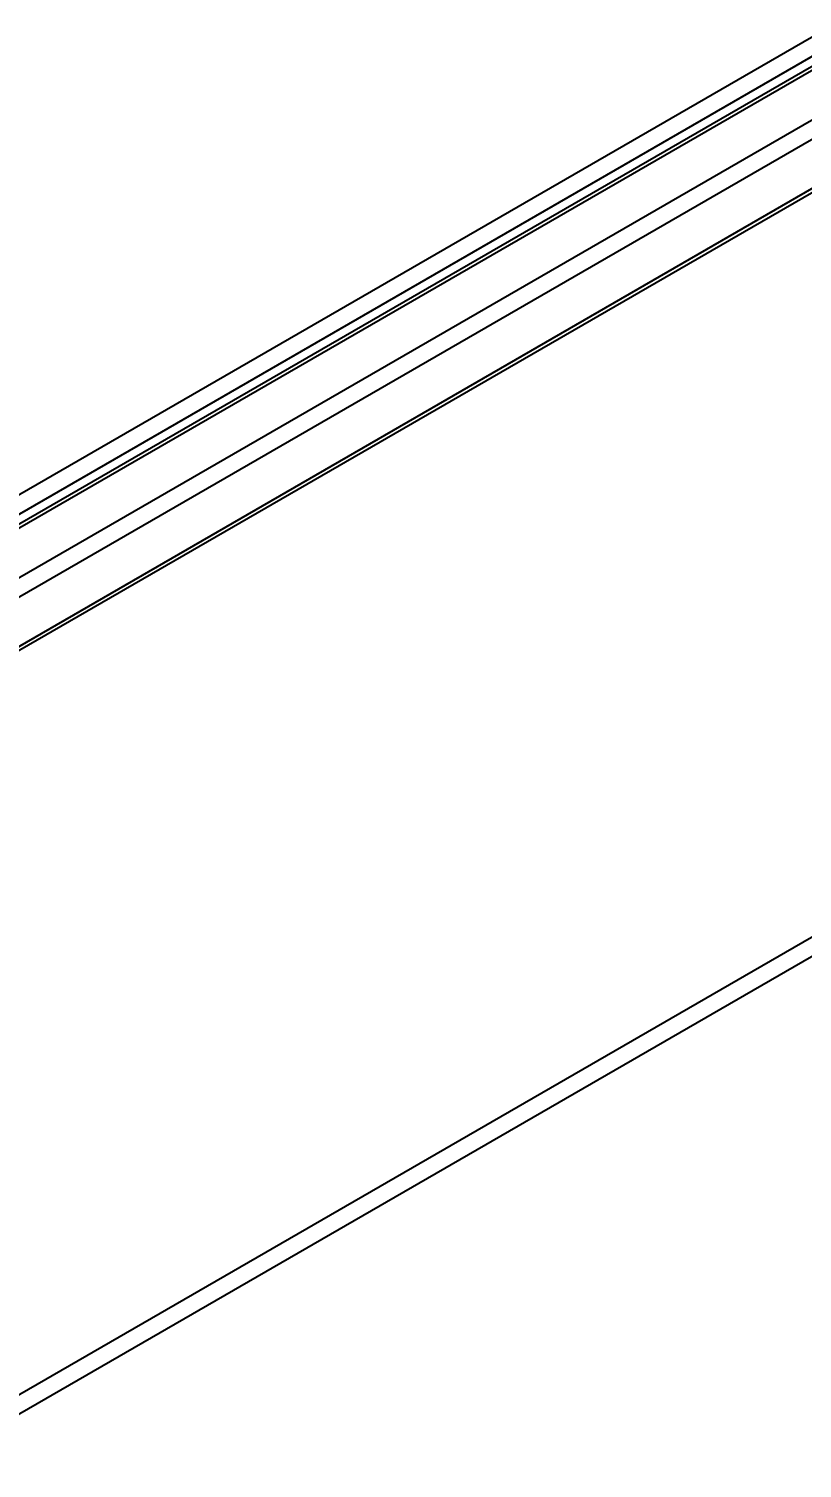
# Model space of a CAD drawing. Header units: inches. Extents: x -4.3 to 17.5, y -13.3 to 0.
# Drawn here: x 2.798 to 4.1, y -3.818 to -1.397 of the extents above; entities that cross this region are included whole.
import ezdxf
from ezdxf import colors
from ezdxf.entities.mleader import LeaderData, LeaderLine
from ezdxf.math import Vec2, Vec3

# ---------------------------------------------------------------- set-up
doc = ezdxf.new("R2010")
doc.units = ezdxf.units.IN
doc.header["$LTSCALE"] = 0.5
doc.header["$MEASUREMENT"] = 0
doc.layers.add('FAB DWG', color=221, linetype='CONTINUOUS')
doc.layers.add('Housing', color=150, linetype='CONTINUOUS')
doc.styles.get("Standard").update_dxf_attribs({"font": 'arial.ttf'})

msp = doc.modelspace()

# ---------------------------------------------------------------- linework, layer by layer
at = {"layer": 'Housing', "linetype": 'Continuous', "lineweight": 25, "transparency": 16777216}
for p, q in [((1.097903, -3.151994), (5.47288, -0.62791)), ((1.112554, -3.176191), (5.486909, -0.652471)), ((1.109884, -3.200956), (5.482766, -0.67782)), ((1.112588, -3.192503), (5.486923, -0.668794)), ((5.689484, -0.757728), (1.315274, -3.282393)), ((1.324694, -3.282832), (5.699603, -0.758787)), ((1.04939, -3.31935), (5.423718, -0.795615)), ((1.063033, -3.344127), (5.437969, -0.820049)), ((2.409466, -3.909144), (6.783788, -1.384673)), ((2.423609, -3.933639), (6.79793, -1.409168))]:
    msp.add_line(p, q, dxfattribs=at)

# ---------------------------------------------------------------- leaders
at = {"layer": 'FAB DWG', "ltscale": 0.5, "transparency": 16777216}
ml = msp.add_multileader_mtext('Standard', dxfattribs=at)
ml.set_content('HW83238', color=256)
ml.set_leader_properties()
ml.build(insert=Vec2(0, 0))
ml.multileader.update_dxf_attribs({"dogleg_length": 0.36, "arrow_head_size": 0.1875})
ctx = ml.context
ctx.base_point, ctx.char_height, ctx.arrow_head_size, ctx.landing_gap_size, ctx.plane_origin = Vec3(2.128006, -1.054807), 0.1875, 0.1875, 0.09, Vec3(-6.86444, -6.971694)
ctx.text_align_type = 2
notes = []
notes.append((ctx, [(1, (1, 1, 0), (3.890296, -1.054807), (-1, 0), 0.45, [(0, [(5.966118, -3.277153)], 0, [])])]))
ctx.mtext.insert, ctx.mtext.width, ctx.mtext.alignment, ctx.mtext.flow_direction = Vec3(3.350296, -0.959394), 7.6221832, 3, 5
for ctx, leaders in notes:
    for number, flags, end, landing, length, lines in leaders:
        leader = LeaderData()
        leader.index, (leader.has_last_leader_line, leader.has_dogleg_vector, leader.attachment_direction) = number, flags
        leader.last_leader_point, leader.dogleg_vector, leader.dogleg_length = Vec3(end), Vec3(landing), length
        for number, points, colour, breaks in lines:
            line = LeaderLine()
            line.index, line.vertices, line.color, line.breaks = number, Vec3.list(points), colors.encode_raw_color(colour), breaks
            leader.lines.append(line)
        ctx.leaders.append(leader)

doc.saveas('drawing.dxf')
